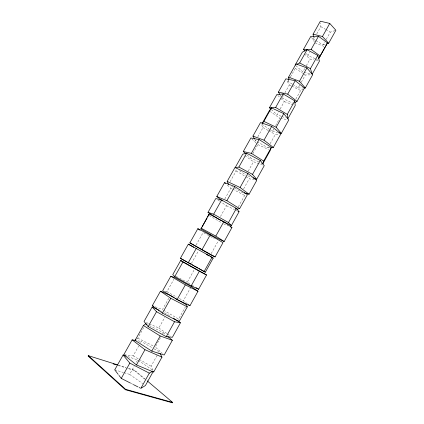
<?xml version="1.0" encoding="UTF-8"?>
<svg xmlns="http://www.w3.org/2000/svg" width="424" height="424" viewBox="0 0 424 424"><rect width="100%" height="100%" fill="white"/><g stroke="black" fill="none" stroke-linecap="round" stroke-linejoin="round"><path stroke-width="0.32" stroke-dasharray="2.12 1.59" d="M292.274 84.122L288.002 81.355L288.177 80.147M290.535 76.834L295.289 68.365L295.501 67.093M211.232 253.589L218.302 240.88M238.341 206.822L244.674 195.448L245.777 195.125M152.884 370.338L151.066 366.23L158.497 352.863M179.103 321.583L178.605 319.087L185.267 307.109M149.359 323.825L158.83 328.022L164.857 317.237M304.729 68.55L302.853 71.905L295.152 65.068M306.287 65.752L310.039 59.047L313.802 59.879M248.194 171.211L253.488 161.724L262.461 165M189.952 283.953L187.238 282.299L194.404 269.463M269.775 129.516L272.431 131.334L273.708 129.044M275.626 125.61L279.776 118.163L270.305 111.56M292.809 84.471L298.146 87.932L299.72 85.113M301.289 82.298L305.375 74.979L311.311 74.841M315.928 40.667L323.178 44.886L324.72 42.114M326.268 39.342L330.285 32.139L335.893 30.274M160.389 337.827L155.279 346.986L162.312 353.319M162.62 333.821L163.261 332.676L148.771 325.25M243.636 188.85L249.28 178.727L254.241 179.861M254.692 139.263L255.571 140.853L267.899 147.738L268.864 146.004M270.152 143.694L275.303 134.45L279.013 134.079M187.397 303.807L183.332 300.69L190.864 287.175M295.851 99.036L300.605 90.503L302.8 89.082M230.115 181.657L236.131 170.946L235.347 168.673M124.407 354.782L133.162 355.826L138.659 346.032M140.598 342.571L141.245 341.421L151.856 347.553M196.063 245.13L203.17 232.458M288.002 81.355L288.956 79.659M289.269 79.092L290.223 77.401M255.571 140.853L256.218 139.697M257.834 136.814L263.007 127.582L261.089 123.66M315.371 40.344L313.696 39.368L314.937 37.153M316.802 33.825L320.836 26.627L320.512 23.007M168.805 298.236L162.472 309.541L154.696 306.6M224.837 198.925L230.847 188.192L226.485 184.355M282.347 97.388L283.614 95.124M284.88 92.861L289.322 84.933L286.47 79.956M191.367 263.521L198.48 250.812M258.698 161.809L250.436 157.929L251.368 156.265M252.921 153.488L257.887 144.616L256.488 143.291M315.053 58.57L307.904 55.65L310.082 51.76M124.047 372.67L129.622 374.376L134.154 366.283M136.417 362.239L137.71 359.928L127.343 356.467M281.207 116.261L276.973 114.681L278.563 111.835M280.153 108.995L284.281 101.601L280.566 98.066M220.469 216.5L226.501 205.72L221.667 202.492M118.217 365.472L134.53 370.597L134.721 370.253L146.693 380.413M136.862 338.914L137.774 338.172L143.927 327.222M165.084 291.299L166.923 291.691L173.893 279.278M323.178 44.886L325.621 44.149M267.899 147.738L270.305 147.616M298.146 87.932L302.699 87.969M137.996 340.864L141.245 341.421M280.418 118.296L287.477 119.722M316.315 60.441L318.827 60.998M272.431 131.334L277.508 132.5M304.098 72.202L310.336 73.702M242.973 192.56L241.754 192.226L233.492 187.382M114.75 369.834L123.426 372.484M118.418 365.117L125.944 367.486M128.451 368.276L134.721 370.253M284.281 101.601L294.007 105.088M281.812 116.489L285.442 117.846M247.791 175.806L251.347 177.195M315.064 42.866L324.609 46.672M315.652 58.814L318.032 59.784M223.708 223.861L228.425 225.944M146.402 322.516L148.771 323.565M257.887 144.616L268.53 149.502M160.336 310.834L162.09 311.656M164.427 312.742L170.045 315.981M226.501 205.72L234.499 209.551M235.071 209.827L236.783 210.649M289.322 84.933L291.103 85.812M291.696 86.109L300.605 90.503M282.029 97.955L292.756 103.302M137.774 338.172L153.53 346.106M131.058 383.381L132.786 384.261M230.847 188.192L232.002 188.797M232.575 189.099L244.674 195.448M176.241 276.443L187.238 282.299M166.923 291.691L177.11 297.277M179.373 298.517L183.332 300.69M203.727 232.771L209.896 236.2M210.458 236.513L214.38 238.696M263.007 127.582L268.037 130.396M268.593 130.703L275.303 134.45M154.092 348.846L159.117 351.75L159.689 352.826M133.162 355.826L138.759 359.075M139.316 359.404L151.066 366.23M320.836 26.627L325.282 29.219M325.839 29.542L330.285 32.139M231.843 186.417L232.94 187.058M209.244 215.509L221.975 223.013M236.131 170.946L245.443 176.458M245.994 176.782L249.28 178.727M163.584 310.198L178.605 319.087M192.12 285.278L193.747 286.269M295.289 68.365L302.72 73.235M303.25 73.585L305.375 74.979M217.91 199.98L221.132 202.131M158.83 328.022L166.971 333.571M167.517 333.937L170.771 336.158M261.815 124.073L269.245 129.156M239.486 170.66L246.01 175.112M138.24 360.289L153.064 370.449M244.887 155.672L253.488 161.724M129.622 374.376L142.798 383.656M163.261 332.676L165.784 334.79M134.53 370.597L144.499 379.072M247.097 154.94L250.436 157.929M304.331 53.837L310.039 59.047M271.302 109.498L276.973 114.681M251.819 138.871L256.022 142.846M277.778 95.411L280.105 97.621M306.457 53.53L307.904 55.65M311.534 37.418L314.354 41.775M280.047 94.759L281.038 96.359M313.469 37.407L313.696 39.368"/><path stroke-width="0.64" d="M288.262 79.548L288.606 77.136L296.031 63.902L306.918 67.909L312.631 74.815L305.301 87.991L303.997 87.98M200.934 228.997L209.085 213.993L223.793 221.773L231.96 227.502L224.163 241.537L214.873 237.064L200.934 228.997L201.58 227.842M261.645 163.198L262.827 163.754L263.702 161.088L271.355 147.335L259.117 139.544L250.886 137.986L243.281 151.522L245.666 153.658M209.085 213.993L207.723 216.908M271.355 147.335L270.305 150.313L262.827 163.754M117.793 364.921L88.319 355.641L88.107 356.012L125.387 389.73L172.42 402.8L172.626 402.424L147.192 380.837M231.382 225.573L228.483 222.563L236.38 208.38L221.609 200.011L215.763 198.543L207.988 212.371L218.885 219.335L231.382 225.573L239.067 211.74L236.38 208.38M326.846 43.783L328.685 43.232L335.893 30.274L329.761 23.426L320.353 21.2L313.092 34.143L313.394 36.755M294.908 102.629L297.023 101.357L304.448 88.017L295.221 80.682L285.834 78.853L278.398 92.093L279.718 94.223M166.229 336.688L174.534 321.758L180.439 322.786L172.398 337.266L166.229 336.688L148.146 326.618L144.038 321.466L152.163 307.024L159.17 310.294M204.029 271.683L212.064 257.225L188.33 244.16L180.375 258.306L205.364 272.197L213.171 258.152L212.064 257.225M270.909 147.589L273.321 147.467L280.868 133.889L271.699 126.421L260.543 122.536L252.937 136.078L254.4 138.733M278.775 132.792L281.313 133.375L288.765 119.981L283.762 113.611L271.466 107.866L269.251 110.828L262.461 122.923M235.347 208.179L237.074 209.096L239.655 208.645L247.436 194.643L234.785 186.571L224.545 182.649L216.759 196.492L222.256 200.939M256.684 179.273L264.253 165.657L260.267 160.463L246.657 153.202L242.74 154.161L235.14 167.687L238.887 167.051L252.513 174.37L256.684 179.273L253.128 177.884M140.853 388.368L149.312 373.147L153.059 371.106M244.187 192.899L249.047 194.234L256.721 180.428L247.902 173.464L234.954 167.538L227.169 181.398L228.536 184.477M178.181 299.959L186.534 304.824L187.281 306.865L179.103 321.583L162.445 313.129L152.301 305.693L160.458 291.203L170.39 295.411L174.285 297.685M215.079 256.918L222.998 242.666L210.198 235.018L197.849 228.679L189.873 242.857L210.585 254.744L215.079 256.918L189.873 242.857M198.628 289.248L206.546 274.991L180.703 260.474L172.764 274.593L174.768 276.565L191.198 285.882L198.628 289.248L195.92 287.594M153.281 371.376L145.437 385.511L141.362 388.055M189.941 305.752L197.982 291.262L191.176 286.608L174.842 277.588L170.798 276.247L162.631 290.774L177.089 299.636L189.941 305.752L188.415 304.586M159.975 353.362L161.979 357.119L153.663 372.102L136.464 364.921L123.782 354.708L132.145 339.857L136.046 340.525M167.809 336.481L172.356 340.281L164.183 355.01L151.766 351.093L135.039 340.387L143.418 325.489L145.872 323.766L147.033 324.36M252.937 136.078L264.019 140.159L271.699 126.421M328.685 43.232L322.452 36.506L329.761 23.426M125.387 389.73L125.615 389.327L172.626 402.424M177.089 299.636L185.341 284.854L197.982 291.262M249.047 194.234L240.064 187.503L247.902 173.464M305.301 87.991L299.461 81.265L306.918 67.909M281.313 133.375L276.162 127.242L283.762 113.611M224.163 241.537L215.8 236.11L223.793 221.773M151.766 351.093L160.187 335.988L172.356 340.281M317.788 55.406L319.452 61.136L312.207 74.152L310.41 68.646L317.788 55.406L307.077 49.725L302.434 52.099L295.152 65.068M252.513 174.37L260.267 160.463M191.198 285.882L199.349 271.243L206.546 274.991M294.791 100.886L295.221 105.523L287.859 118.752L287.276 114.379L294.791 100.886L283.211 93.948L276.851 94.531L269.415 107.77L270.83 109.069M327.498 42.935L318.657 58.666L327.498 42.935L318.493 36.273L310.829 36.326L303.552 49.285L304.639 50.88M262.159 123.628L263.871 121.397L271.466 107.866M238.887 167.051L246.657 153.202M130.481 383.089L121.264 378.394L129.834 363.108L123.077 355.042L114.75 369.834L118.195 374.366M207.988 212.371L213.654 214.189L221.609 200.011M296.848 64.268L299.673 62.932L307.077 49.725M188.177 262.875L196.312 248.358M269.415 107.77L275.642 107.452L283.211 93.948M243.281 151.522L251.384 153.361L259.117 139.544M162.445 313.129L170.771 298.263L160.458 291.203M303.552 49.285L311.131 49.428L318.493 36.273M216.759 196.492L226.882 200.7L234.785 186.571M278.398 92.093L287.7 94.128L295.221 80.682M136.464 364.921L144.976 349.699L132.145 339.857M202.121 249.471L210.198 235.018M202.227 226.692L207.076 218.058M174.768 276.565L182.935 262.021L180.703 260.474M148.146 326.618L156.514 311.714L152.163 307.024M135.039 340.387L135.95 339.651M313.092 34.143L322.452 36.506M113.197 363.898L116.335 364.884M123.077 355.042L126.124 356.059M152.301 305.693L153.499 306.144M288.606 77.136L299.461 81.265M144.976 349.699L161.979 357.119M230.19 226.723L231.96 227.502M263.871 121.397L276.162 127.242M227.169 181.398L240.064 187.503M237.928 211.194L239.067 211.74M133.364 384.557L137.97 386.905M139.125 387.488L140.275 388.077M129.834 363.108L149.312 373.147M170.771 298.263L187.281 306.865M299.673 62.932L310.41 68.646M201.114 228.186L215.8 236.11M180.375 258.306L186.549 261.661M187.673 262.271L191.044 264.099M206.276 254.352L209.149 255.932M210.299 256.568L213.171 258.152M156.514 311.714L174.534 321.758M182.935 262.021L199.349 271.243M213.654 214.189L228.483 222.563M192.189 264.746L193.333 265.392M194.478 266.044L197.918 267.984M199.063 268.636L205.364 272.197M188.33 244.16L193.842 247.356M175.398 298.337L177.068 299.307M170.798 276.247L185.341 284.854M275.642 107.452L287.276 114.379M226.882 200.7L239.655 208.645M251.384 153.361L263.702 161.088M143.418 325.489L160.187 335.988M173.326 318.132L180.439 322.786M197.849 228.679L199.974 230.19M311.131 49.428L320.205 56.037M287.7 94.128L297.023 101.357M264.019 140.159L273.321 147.467M171.423 401.952L172.42 402.8M224.545 182.649L225.515 183.502M88.319 355.641L125.615 389.327M118.964 375.373L121.264 378.394"/></g></svg>
